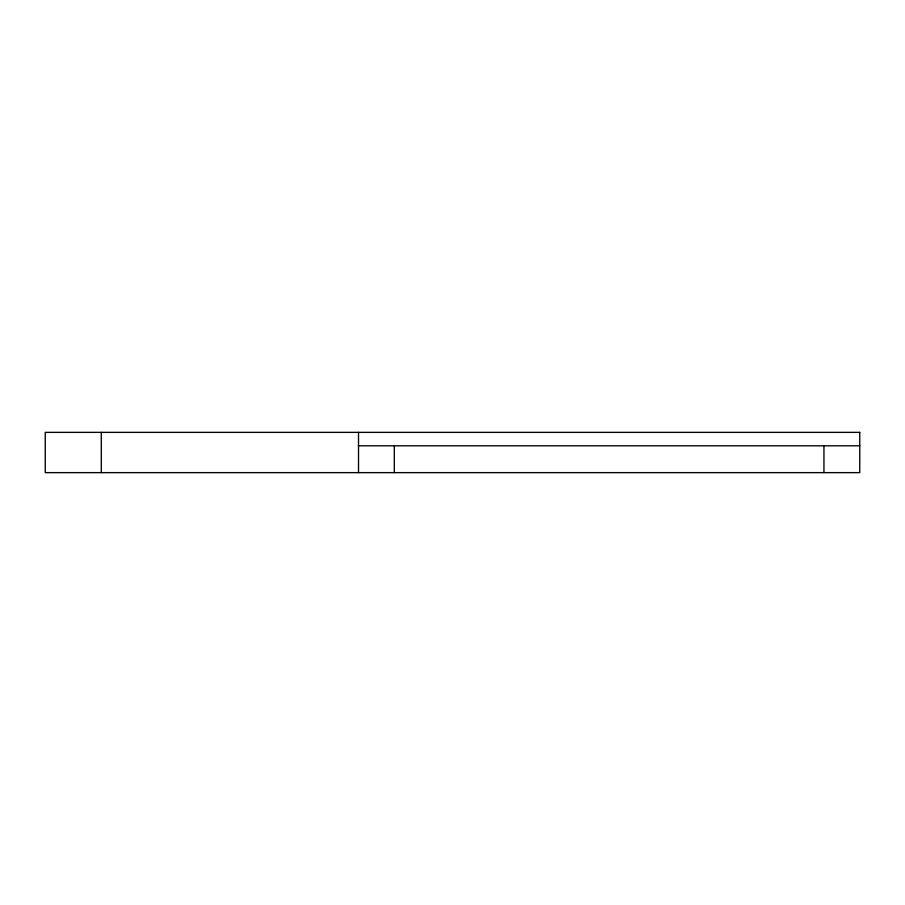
<?xml version="1.0" encoding="UTF-8"?>
<svg xmlns="http://www.w3.org/2000/svg" width="905" height="905" viewBox="0 0 905 905"><rect width="100%" height="100%" fill="white"/><g stroke="black" fill="none" stroke-linecap="round" stroke-linejoin="round"><path stroke-width="1.36" d="M358.516 445.792L859.75 445.792M823.946 445.792L823.946 472.636M394.32 445.792L394.32 472.636M358.516 432.364L358.516 472.636M101.292 432.364L101.292 472.636M859.75 432.364L45.25 432.364L45.25 472.636L859.75 472.636L859.75 432.364"/></g></svg>
